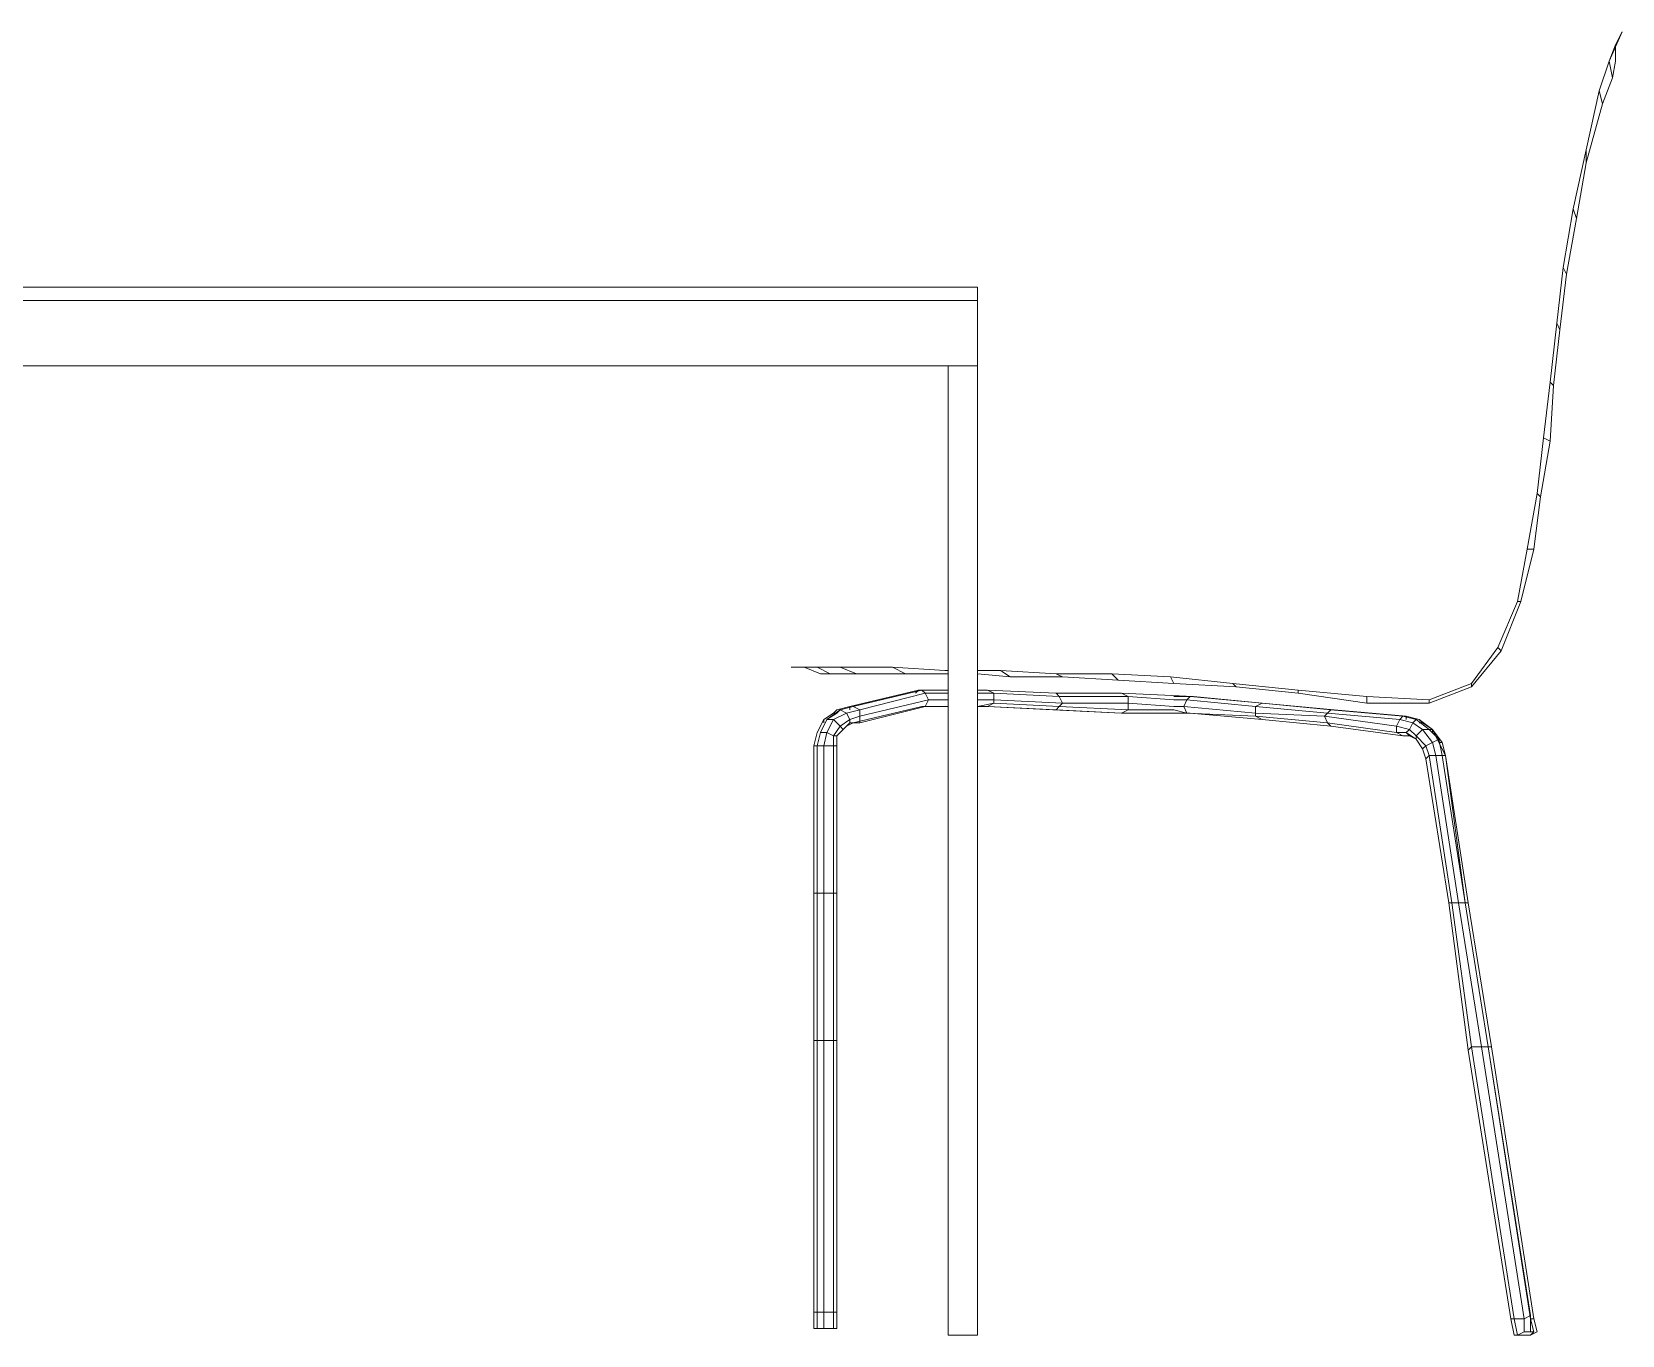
# Model space of a CAD drawing. Header units: inches. Extents: x 4614 to 5518, y -3180 to -2809.
# Drawn here: x 5066 to 5517.9, y -3179.8 to -2809.3 of the extents above; entities that cross this region are included whole.
import ezdxf

# ---------------------------------------------------------------- set-up
doc = ezdxf.new("R2010")
doc.units = ezdxf.units.IN
doc.header["$MEASUREMENT"] = 0

msp = doc.modelspace()

# ---------------------------------------------------------------- linework, layer by layer
at = {"color": 7, "lineweight": 0}
for points in [[(5516.03, -2813.07), (5517.89, -2809.32), (5514.17, -2817.71)], [(5514.17, -2817.71), (5517.89, -2809.32)], [(5517.89, -2809.32), (5516.03, -2813.07), (5514.17, -2817.71)], [(5516.03, -2813.07), (5517.89, -2809.32)], [(5517.89, -2809.32), (5516.03, -2813.07)], [(5516.03, -2813.07), (5517.89, -2809.32)], [(5517.89, -2809.32), (5516.03, -2813.07)], [(5516.03, -2813.07), (5517.89, -2809.32)], [(5517.89, -2809.32), (5516.03, -2813.07)], [(5516.03, -2813.07), (5517.89, -2809.32)], [(5517.89, -2809.32), (5516.03, -2813.07)], [(5516.03, -2813.07), (5514.17, -2817.71)], [(5516.03, -2813.07), (5516.03, -2817.71), (5515.1, -2822.36)], [(5516.03, -2817.71), (5516.03, -2813.07)], [(5511.39, -2826.1), (5514.17, -2817.71)], [(5514.17, -2817.71), (5511.39, -2826.1)], [(5514.17, -2817.71), (5511.39, -2826.1)], [(5514.17, -2817.71), (5515.1, -2822.36), (5512.32, -2829.82)], [(5515.1, -2822.36), (5516.03, -2817.71)], [(5515.1, -2822.36), (5516.03, -2817.71)], [(5516.03, -2817.71), (5515.1, -2822.36)], [(5512.32, -2829.82), (5515.1, -2822.36)], [(5507.67, -2842.85), (5511.39, -2826.1)], [(5511.39, -2826.1), (5507.67, -2842.85)], [(5511.39, -2826.1), (5507.67, -2842.85)], [(5511.39, -2826.1), (5512.32, -2829.82), (5507.67, -2846.56)], [(5507.67, -2846.56), (5512.32, -2829.82)], [(5503.93, -2859.6), (5507.67, -2842.85)], [(5507.67, -2842.85), (5503.93, -2859.6)], [(5507.67, -2842.85), (5503.93, -2859.6)], [(5507.67, -2842.85), (5507.67, -2846.56), (5504.86, -2862.38)], [(5507.67, -2846.56), (5504.86, -2862.38)], [(5504.86, -2862.38), (5507.67, -2846.56)], [(5504.86, -2862.38), (5507.67, -2846.56)], [(5501.14, -2876.34), (5503.93, -2859.6)], [(5503.93, -2859.6), (5501.14, -2876.34)], [(5503.93, -2859.6), (5501.14, -2876.34)], [(5503.93, -2859.6), (5504.86, -2862.38), (5502.07, -2878.2)], [(5504.86, -2862.38), (5502.07, -2878.2)], [(5502.07, -2878.2), (5504.86, -2862.38)], [(5502.07, -2878.2), (5504.86, -2862.38)], [(5499.28, -2892.16), (5501.14, -2876.34)], [(5501.14, -2876.34), (5499.28, -2892.16)], [(5501.14, -2876.34), (5499.28, -2892.16)], [(5501.14, -2876.34), (5502.07, -2878.2), (5500.21, -2894.02)], [(5500.21, -2894.02), (5502.07, -2878.2)], [(5334.7, -2881.92), (4811.22, -2881.92)], [(5334.7, -2881.92), (4811.22, -2881.92)], [(5334.7, -2881.92), (5334.7, -2885.66), (4812.15, -2885.66)], [(5334.7, -2885.66), (5334.7, -2881.92)], [(4812.15, -2885.66), (5334.7, -2885.66)], [(5334.7, -2885.66), (4812.15, -2885.66)], [(5334.7, -2885.66), (4812.15, -2885.66)], [(5334.7, -2885.66), (5334.7, -2904.27), (4814.93, -2904.27)], [(5334.7, -2904.27), (5334.7, -2885.66)], [(5497.43, -2908.91), (5499.28, -2892.16)], [(5499.28, -2892.16), (5497.43, -2908.91)], [(5499.28, -2892.16), (5497.43, -2908.91)], [(5499.28, -2892.16), (5500.21, -2894.02), (5498.35, -2909.84)], [(5498.35, -2909.84), (5500.21, -2894.02)], [(4814.93, -2904.27), (5334.7, -2904.27)], [(5334.7, -2904.27), (5326.34, -2904.27)], [(5326.34, -2904.27), (5326.34, -3179.76)], [(5334.7, -2904.27), (5334.7, -3179.76), (5326.34, -3179.76)], [(5326.34, -3179.76), (5326.34, -2904.27), (5334.7, -2904.27)], [(5334.7, -3179.76), (5334.7, -2904.27)], [(5495.57, -2924.73), (5497.43, -2908.91)], [(5497.43, -2908.91), (5495.57, -2924.73)], [(5497.43, -2908.91), (5495.57, -2924.73)], [(5497.43, -2908.91), (5498.35, -2909.84), (5497.43, -2925.66)], [(5497.43, -2925.66), (5498.35, -2909.84)], [(5493.71, -2940.55), (5495.57, -2924.73)], [(5495.57, -2924.73), (5493.71, -2940.55)], [(5495.57, -2924.73), (5493.71, -2940.55)], [(5495.57, -2924.73), (5497.43, -2925.66), (5494.64, -2941.48)], [(5494.64, -2941.48), (5497.43, -2925.66)], [(5490.92, -2956.37), (5493.71, -2940.55)], [(5493.71, -2940.55), (5490.92, -2956.37)], [(5493.71, -2940.55), (5490.92, -2956.37)], [(5493.71, -2940.55), (5494.64, -2941.48), (5492.78, -2956.37)], [(5492.78, -2956.37), (5494.64, -2941.48)], [(5488.14, -2971.26), (5490.92, -2956.37)], [(5490.92, -2956.37), (5488.14, -2971.26)], [(5490.92, -2956.37), (5488.14, -2971.26)], [(5490.92, -2956.37), (5492.78, -2956.37), (5489.07, -2971.26)], [(5489.07, -2971.26), (5492.78, -2956.37)], [(5482.56, -2984.29), (5488.14, -2971.26)], [(5488.14, -2971.26), (5482.56, -2984.29)], [(5488.14, -2971.26), (5482.56, -2984.29)], [(5488.14, -2971.26), (5489.07, -2971.26), (5483.49, -2985.22)], [(5483.49, -2985.22), (5489.07, -2971.26)], [(5475.1, -2994.54), (5482.56, -2984.29)], [(5482.56, -2984.29), (5475.1, -2994.54)], [(5482.56, -2984.29), (5475.1, -2994.54)], [(5482.56, -2984.29), (5483.49, -2985.22), (5475.1, -2995.47)], [(5475.1, -2995.47), (5483.49, -2985.22)], [(5289.15, -2989.9), (5281.72, -2989.9), (5285.44, -2989.9)], [(5285.44, -2989.9), (5281.72, -2989.9)], [(5281.72, -2989.9), (5285.44, -2989.9)], [(5285.44, -2989.9), (5281.72, -2989.9)], [(5281.72, -2989.9), (5285.44, -2989.9)], [(5285.44, -2989.9), (5281.72, -2989.9)], [(5281.72, -2989.9), (5285.44, -2989.9)], [(5285.44, -2989.9), (5281.72, -2989.9)], [(5281.72, -2989.9), (5285.44, -2989.9)], [(5285.44, -2989.9), (5281.72, -2989.9)], [(5281.72, -2989.9), (5285.44, -2989.9)], [(5289.15, -2989.9), (5285.44, -2989.9)], [(5285.44, -2989.9), (5290.08, -2991.75)], [(5290.08, -2991.75), (5285.44, -2989.9), (5289.15, -2989.9)], [(5289.15, -2989.9), (5295.66, -2989.9)], [(5295.66, -2989.9), (5289.15, -2989.9)], [(5292.87, -2991.75), (5289.15, -2989.9), (5295.66, -2989.9)], [(5295.66, -2989.9), (5300.3, -2991.75), (5292.87, -2991.75)], [(5295.66, -2989.9), (5310.55, -2989.9)], [(5310.55, -2989.9), (5295.66, -2989.9)], [(5310.55, -2989.9), (5295.66, -2989.9)], [(5310.55, -2989.9), (5314.26, -2991.75), (5300.3, -2991.75)], [(5310.55, -2989.9), (5325.41, -2990.83)], [(5325.41, -2990.83), (5310.55, -2989.9)], [(5325.41, -2990.83), (5310.55, -2989.9)], [(5325.41, -2990.83), (5326.34, -2990.83)], [(5326.34, -2990.83), (5325.41, -2990.83)], [(5326.34, -2990.83), (5325.41, -2990.83)], [(5326.34, -2990.83), (5325.41, -2990.83)], [(5334.7, -2990.83), (5341.23, -2990.83)], [(5341.23, -2990.83), (5334.7, -2990.83)], [(5341.23, -2990.83), (5334.7, -2990.83)], [(5341.23, -2990.83), (5344.02, -2992.68), (5334.7, -2991.75)], [(5341.23, -2990.83), (5357.02, -2991.75)], [(5357.02, -2991.75), (5341.23, -2990.83)], [(5357.02, -2991.75), (5341.23, -2990.83)], [(5290.08, -2991.75), (5292.87, -2991.75)], [(5290.08, -2991.75), (5292.87, -2991.75)], [(5292.87, -2991.75), (5300.3, -2991.75)], [(5300.3, -2991.75), (5314.26, -2991.75)], [(5314.26, -2991.75), (5326.34, -2991.75)], [(5314.26, -2991.75), (5326.34, -2991.75)], [(5334.7, -2991.75), (5344.02, -2992.68)], [(5357.02, -2991.75), (5358.88, -2992.68), (5344.02, -2992.68)], [(5344.02, -2992.68), (5358.88, -2992.68)], [(5357.02, -2991.75), (5372.84, -2991.75)], [(5372.84, -2991.75), (5357.02, -2991.75)], [(5372.84, -2991.75), (5357.02, -2991.75)], [(5372.84, -2991.75), (5374.7, -2993.61), (5358.88, -2992.68)], [(5358.88, -2992.68), (5374.7, -2993.61)], [(5372.84, -2991.75), (5389.56, -2992.68)], [(5389.56, -2992.68), (5372.84, -2991.75)], [(5389.56, -2992.68), (5372.84, -2991.75)], [(5389.56, -2992.68), (5390.49, -2994.54), (5374.7, -2993.61)], [(5374.7, -2993.61), (5390.49, -2994.54)], [(5389.56, -2992.68), (5407.24, -2994.54)], [(5407.24, -2994.54), (5389.56, -2992.68)], [(5407.24, -2994.54), (5389.56, -2992.68)], [(5407.24, -2994.54), (5408.17, -2995.47), (5390.49, -2994.54)], [(5390.49, -2994.54), (5408.17, -2995.47)], [(5407.24, -2994.54), (5425.84, -2996.4)], [(5425.84, -2996.4), (5407.24, -2994.54)], [(5425.84, -2996.4), (5407.24, -2994.54)], [(5425.84, -2996.4), (5425.84, -2997.33), (5408.17, -2995.47)], [(5408.17, -2995.47), (5425.84, -2997.33)], [(5463.03, -2999.19), (5475.1, -2994.54)], [(5475.1, -2994.54), (5463.03, -2999.19)], [(5475.1, -2994.54), (5463.03, -2999.19)], [(5475.1, -2994.54), (5475.1, -2995.47), (5463.03, -3000.11)], [(5463.03, -3000.11), (5475.1, -2995.47)], [(5317.98, -2996.4), (5298.44, -3001.04)], [(5318.91, -2996.4), (5299.37, -3001.04)], [(5301.23, -3002), (5319.84, -2997.33)], [(5301.23, -3003.86), (5320.76, -2999.19)], [(5317.05, -2997.33), (5317.98, -2996.4)], [(5326.34, -2996.4), (5317.98, -2996.4)], [(5326.34, -2996.4), (5318.91, -2996.4)], [(5319.84, -2997.33), (5318.91, -2996.4)], [(5319.84, -2997.33), (5326.34, -2997.33)], [(5320.76, -2999.19), (5319.84, -2997.33)], [(5319.84, -3001.04), (5320.76, -2999.19)], [(5320.76, -2999.19), (5326.34, -2999.19)], [(5337.51, -2996.4), (5334.7, -2996.4)], [(5337.51, -2996.4), (5334.7, -2996.4)], [(5334.7, -2997.33), (5339.37, -2997.33)], [(5334.7, -2999.19), (5339.37, -2999.19)], [(5334.7, -3001.04), (5339.37, -3000.11), (5337.51, -3001.04)], [(5357.02, -2997.33), (5337.51, -2996.4)], [(5339.37, -2997.33), (5337.51, -2996.4)], [(5339.37, -2997.33), (5357.95, -2998.26)], [(5339.37, -2999.19), (5339.37, -2997.33)], [(5339.37, -2999.19), (5358.88, -3000.11)], [(5339.37, -3000.11), (5339.37, -2999.19)], [(5339.37, -3000.11), (5357.95, -3001.04), (5357.02, -3002)], [(5375.63, -2997.33), (5357.02, -2997.33)], [(5357.95, -2998.26), (5357.02, -2997.33)], [(5357.95, -2998.26), (5377.48, -2998.26)], [(5358.88, -3000.11), (5357.95, -2998.26)], [(5357.95, -3001.04), (5358.88, -3000.11)], [(5358.88, -3000.11), (5377.48, -3000.11)], [(5396.09, -2998.26), (5375.63, -2997.33)], [(5377.48, -2998.26), (5375.63, -2997.33)], [(5377.48, -2998.26), (5390.49, -2999.19)], [(5377.48, -3000.11), (5377.48, -2998.26)], [(5377.48, -3000.11), (5390.49, -3001.04)], [(5377.48, -3002), (5377.48, -3000.11)], [(5395.16, -2998.26), (5390.49, -2998.26)], [(5394.23, -2999.19), (5390.49, -2999.19)], [(5394.23, -2999.19), (5393.3, -3001.04), (5390.49, -3001.04)], [(5394.23, -2999.19), (5395.16, -2998.26)], [(5413.74, -3001.04), (5394.23, -2999.19)], [(5415.6, -3000.11), (5395.16, -2998.26)], [(5415.6, -3000.11), (5396.09, -2998.26)], [(5413.74, -3001.04), (5415.6, -3000.11)], [(5435.13, -3002), (5415.6, -3000.11)], [(5436.06, -3002), (5415.6, -3000.11)], [(5425.84, -2996.4), (5445.35, -2998.26)], [(5445.35, -2998.26), (5425.84, -2996.4)], [(5445.35, -2998.26), (5425.84, -2996.4)], [(5445.35, -2998.26), (5445.35, -3000.11), (5425.84, -2997.33)], [(5425.84, -2997.33), (5445.35, -3000.11)], [(5445.35, -2998.26), (5463.03, -2999.19)], [(5463.03, -2999.19), (5445.35, -2998.26)], [(5463.03, -2999.19), (5445.35, -2998.26)], [(5463.03, -2999.19), (5463.03, -3000.11), (5445.35, -3000.11)], [(5445.35, -3000.11), (5463.03, -3000.11)], [(5291.01, -3004.79), (5289.15, -3008.5)], [(5290.08, -3008.5), (5291.94, -3004.79)], [(5290.08, -3008.5), (5291.94, -3004.79)], [(5291.01, -3004.79), (5293.8, -3002.93), (5294.73, -3002)], [(5291.01, -3005.72), (5291.01, -3004.79)], [(5291.94, -3004.79), (5294.73, -3002.93), (5295.66, -3002)], [(5291.94, -3004.79), (5295.66, -3002)], [(5293.8, -3004.79), (5291.94, -3004.79)], [(5291.94, -3008.5), (5293.8, -3004.79)], [(5293.8, -3002.93), (5294.73, -3002.93)], [(5293.8, -3002.93), (5293.83, -3002.93)], [(5293.8, -3004.79), (5297.51, -3002.93)], [(5295.66, -3006.64), (5293.8, -3004.79)], [(5298.44, -3001.04), (5294.73, -3002)], [(5299.37, -3001.04), (5295.66, -3002)], [(5297.51, -3002.93), (5295.66, -3002)], [(5295.66, -3006.64), (5298.44, -3004.79)], [(5297.51, -3002.93), (5301.23, -3002)], [(5298.44, -3004.79), (5297.51, -3002.93)], [(5298.44, -3002), (5298.44, -3001.04)], [(5298.44, -3004.79), (5301.23, -3003.86)], [(5298.44, -3005.72), (5298.44, -3004.79)], [(5299.37, -3005.72), (5318.91, -3001.04)], [(5301.23, -3002), (5299.37, -3001.04)], [(5301.23, -3005.72), (5319.84, -3001.04), (5318.91, -3001.04)], [(5301.23, -3003.86), (5301.23, -3002)], [(5301.23, -3005.72), (5301.23, -3003.86)], [(5318.91, -3001.04), (5326.34, -3001.04)], [(5326.34, -3001.04), (5319.84, -3001.04)], [(5334.7, -3001.04), (5337.51, -3001.04)], [(5337.51, -3001.04), (5356.09, -3002)], [(5337.51, -3001.04), (5357.02, -3002)], [(5356.09, -3002), (5375.63, -3002.93)], [(5357.02, -3002), (5375.63, -3002.93)], [(5357.95, -3001.04), (5377.48, -3002), (5375.63, -3002.93)], [(5375.63, -3002.93), (5395.16, -3002.93)], [(5375.63, -3002.93), (5390.49, -3002.93)], [(5390.49, -3002), (5377.48, -3002)], [(5393.3, -3001.04), (5394.23, -3002.93), (5390.49, -3002)], [(5413.74, -3001.04), (5413.74, -3002.93), (5393.3, -3001.04)], [(5413.74, -3002.93), (5413.74, -3003.86), (5394.23, -3002.93)], [(5395.16, -3002.93), (5394.23, -3002.93)], [(5395.16, -3002.93), (5415.6, -3004.79)], [(5434.2, -3002.93), (5413.74, -3001.04)], [(5434.2, -3002.93), (5433.27, -3003.86), (5413.74, -3002.93)], [(5433.27, -3003.86), (5434.2, -3005.72), (5413.74, -3003.86)], [(5415.6, -3004.79), (5413.74, -3003.86)], [(5415.6, -3004.79), (5435.13, -3006.64)], [(5454.67, -3004.79), (5453.74, -3006.64), (5433.27, -3003.86)], [(5434.2, -3002.93), (5435.13, -3002)], [(5454.67, -3004.79), (5434.2, -3002.93)], [(5455.6, -3003.86), (5435.13, -3002)], [(5456.53, -3003.86), (5436.06, -3002)], [(5454.67, -3004.79), (5455.6, -3003.86)], [(5458.38, -3005.72), (5454.67, -3004.79)], [(5459.31, -3004.79), (5455.6, -3003.86)], [(5460.24, -3004.79), (5456.53, -3003.86)], [(5456.53, -3004.79), (5456.53, -3003.86)], [(5458.38, -3005.72), (5459.31, -3004.79)], [(5463.03, -3007.57), (5459.31, -3004.79)], [(5463.96, -3007.57), (5460.24, -3004.79)], [(5461.17, -3005.72), (5460.24, -3004.79)], [(5289.15, -3008.5), (5288.22, -3012.22)], [(5289.15, -3008.5), (5289.18, -3008.5)], [(5289.15, -3012.22), (5290.08, -3008.5)], [(5289.15, -3012.22), (5290.08, -3008.5)], [(5291.94, -3008.5), (5290.08, -3008.5)], [(5291.01, -3012.22), (5291.94, -3008.5)], [(5293.8, -3009.43), (5291.94, -3008.5)], [(5293.8, -3009.43), (5295.66, -3006.64)], [(5294.73, -3009.43), (5293.8, -3009.43)], [(5293.8, -3012.22), (5293.8, -3009.43)], [(5294.73, -3009.43), (5296.58, -3007.57)], [(5294.73, -3012.22), (5294.73, -3009.43)], [(5296.58, -3007.57), (5295.66, -3006.64)], [(5296.58, -3007.57), (5298.44, -3005.72)], [(5297.51, -3006.64), (5299.37, -3005.72)], [(5298.44, -3005.72), (5301.23, -3005.72)], [(5299.37, -3005.72), (5301.23, -3005.72)], [(5453.74, -3006.64), (5453.74, -3008.5), (5434.2, -3005.72)], [(5435.13, -3006.64), (5434.2, -3005.72)], [(5435.13, -3006.64), (5455.6, -3009.43)], [(5458.38, -3005.72), (5457.45, -3007.57), (5453.74, -3006.64)], [(5457.45, -3007.57), (5456.53, -3008.5), (5453.74, -3008.5)], [(5455.6, -3009.43), (5453.74, -3008.5)], [(5455.6, -3009.43), (5457.45, -3009.43)], [(5459.31, -3009.43), (5459.31, -3010.36), (5456.53, -3008.5)], [(5457.45, -3009.43), (5456.53, -3008.5)], [(5459.31, -3009.43), (5457.45, -3007.57)], [(5457.45, -3009.43), (5459.31, -3010.36)], [(5461.17, -3007.57), (5458.38, -3005.72)], [(5459.31, -3009.43), (5461.17, -3007.57)], [(5462.1, -3012.22), (5459.31, -3009.43)], [(5460.24, -3005.72), (5461.17, -3005.72)], [(5461.17, -3005.72), (5463.96, -3007.57)], [(5461.17, -3005.72), (5461.2, -3005.72)], [(5463.96, -3011.29), (5461.17, -3007.57)], [(5461.17, -3007.57), (5463.03, -3007.57)], [(5465.81, -3010.36), (5463.03, -3007.57)], [(5463.96, -3007.57), (5463.03, -3007.57)], [(5465.81, -3011.29), (5463.96, -3007.57)], [(5466.74, -3011.29), (5463.96, -3007.57)], [(5463.96, -3008.5), (5463.96, -3007.57)], [(5463.96, -3007.57), (5463.98, -3007.57)], [(5288.22, -3012.22), (5288.22, -3054.1)], [(5289.15, -3012.22), (5288.22, -3012.22)], [(5291.01, -3012.22), (5289.15, -3012.22)], [(5289.15, -3054.1), (5289.15, -3012.22)], [(5289.15, -3054.1), (5289.15, -3012.22)], [(5293.8, -3012.22), (5291.01, -3012.22)], [(5291.01, -3054.1), (5291.01, -3012.22)], [(5294.73, -3012.22), (5293.8, -3012.22)], [(5293.8, -3054.1), (5293.8, -3012.22)], [(5294.73, -3054.1), (5294.73, -3012.22)], [(5462.1, -3012.22), (5461.17, -3013.15), (5459.31, -3010.36)], [(5463.03, -3015), (5462.1, -3015.93), (5461.17, -3013.15)], [(5462.1, -3012.22), (5463.96, -3011.29)], [(5463.03, -3015), (5462.1, -3012.22)], [(5463.96, -3011.29), (5465.81, -3010.36)], [(5464.89, -3015), (5463.96, -3011.29)], [(5466.74, -3015), (5465.81, -3010.36)], [(5465.81, -3010.36), (5465.81, -3011.29)], [(5467.67, -3015), (5465.81, -3011.29)], [(5465.81, -3011.29), (5466.74, -3011.29)], [(5467.67, -3015), (5466.74, -3011.29)], [(5469.53, -3056.89), (5468.6, -3056.89), (5462.1, -3015.93)], [(5469.53, -3056.89), (5463.03, -3015)], [(5463.03, -3015), (5464.89, -3015)], [(5471.39, -3056.89), (5464.89, -3015)], [(5464.89, -3015), (5466.74, -3015)], [(5473.25, -3056.89), (5466.74, -3015)], [(5466.74, -3015), (5467.67, -3015)], [(5473.25, -3056.89), (5467.67, -3015)], [(5474.17, -3056.89), (5467.67, -3015)], [(5467.67, -3015), (5467.7, -3015)], [(5288.22, -3054.1), (5288.22, -3095.99)], [(5289.15, -3054.1), (5288.22, -3054.1)], [(5291.01, -3054.1), (5289.15, -3054.1)], [(5289.15, -3095.99), (5289.15, -3054.1)], [(5289.15, -3095.99), (5289.15, -3054.1)], [(5293.8, -3054.1), (5291.01, -3054.1)], [(5291.01, -3095.99), (5291.01, -3054.1)], [(5293.8, -3095.99), (5293.8, -3054.1)], [(5294.73, -3054.1), (5293.8, -3054.1)], [(5294.73, -3095.99), (5294.73, -3054.1)], [(5475.1, -3097.85), (5474.17, -3098.78), (5468.6, -3056.89)], [(5475.1, -3097.85), (5469.53, -3056.89)], [(5469.53, -3056.89), (5471.39, -3056.89)], [(5477.92, -3097.85), (5471.39, -3056.89)], [(5471.39, -3056.89), (5473.25, -3056.89)], [(5479.78, -3097.85), (5473.25, -3056.89)], [(5479.78, -3097.85), (5473.25, -3056.89)], [(5473.25, -3056.89), (5473.27, -3056.89)], [(5473.25, -3056.89), (5474.17, -3056.89)], [(5480.71, -3097.85), (5474.17, -3056.89)], [(5288.22, -3095.99), (5288.22, -3173.23)], [(5289.15, -3095.99), (5288.22, -3095.99)], [(5291.01, -3095.99), (5289.15, -3095.99)], [(5289.15, -3173.23), (5289.15, -3095.99)], [(5289.15, -3173.23), (5289.15, -3095.99)], [(5293.8, -3095.99), (5291.01, -3095.99)], [(5291.01, -3173.23), (5291.01, -3095.99)], [(5294.73, -3095.99), (5293.8, -3095.99)], [(5293.8, -3173.23), (5293.8, -3095.99)], [(5294.73, -3173.23), (5294.73, -3095.99)], [(5487.21, -3175.09), (5486.28, -3175.09), (5474.17, -3098.78)], [(5487.21, -3175.09), (5475.1, -3097.85)], [(5475.1, -3097.85), (5477.92, -3097.85)], [(5489.99, -3175.09), (5477.92, -3097.85)], [(5477.92, -3097.85), (5479.78, -3097.85)], [(5491.85, -3175.09), (5479.78, -3097.85)], [(5491.85, -3174.16), (5479.78, -3097.85)], [(5479.78, -3097.85), (5479.8, -3097.85)], [(5479.78, -3097.85), (5480.71, -3097.85)], [(5492.78, -3175.09), (5480.71, -3097.85)], [(5288.22, -3173.23), (5288.22, -3177.9)], [(5289.15, -3173.23), (5288.22, -3173.23)], [(5291.01, -3173.23), (5289.15, -3173.23)], [(5291.01, -3173.23), (5291.01, -3177.9), (5289.15, -3177.9)], [(5289.15, -3177.9), (5289.15, -3173.23)], [(5289.15, -3173.23), (5289.15, -3177.9)], [(5293.8, -3173.23), (5291.01, -3173.23)], [(5293.8, -3173.23), (5293.8, -3177.9), (5291.01, -3177.9)], [(5294.73, -3173.23), (5293.8, -3173.23)], [(5294.73, -3173.23), (5294.73, -3177.9), (5293.8, -3177.9)], [(5488.14, -3179.76), (5487.21, -3179.76), (5486.28, -3175.09)], [(5488.14, -3179.76), (5487.21, -3175.09)], [(5487.21, -3175.09), (5489.99, -3175.09)], [(5489.99, -3175.09), (5491.85, -3174.16)], [(5489.99, -3178.83), (5489.99, -3175.09)], [(5491.85, -3178.83), (5491.85, -3174.16)], [(5491.85, -3174.16), (5491.85, -3175.09)], [(5492.78, -3178.83), (5491.85, -3175.09)], [(5491.85, -3175.09), (5492.78, -3175.09)], [(5493.71, -3178.83), (5492.78, -3175.09)], [(5288.22, -3177.9), (5289.15, -3177.9)], [(5289.15, -3177.9), (5288.22, -3177.9)], [(5291.01, -3177.9), (5289.15, -3177.9)], [(5293.8, -3177.9), (5291.01, -3177.9)], [(5294.73, -3177.9), (5293.8, -3177.9)], [(5326.34, -3179.76), (5334.7, -3179.76)], [(5487.21, -3179.76), (5488.14, -3179.76)], [(5488.14, -3179.76), (5489.99, -3178.83)], [(5488.14, -3179.76), (5489.99, -3179.76)], [(5488.14, -3179.76), (5489.07, -3179.76)], [(5489.07, -3179.76), (5491.85, -3179.76)], [(5489.99, -3178.83), (5491.85, -3178.83)], [(5489.99, -3179.76), (5491.85, -3179.76)], [(5491.85, -3179.76), (5493.71, -3178.83)], [(5491.85, -3179.76), (5492.78, -3178.83)], [(5492.78, -3178.83), (5491.85, -3178.83)]]:
    msp.add_lwpolyline(points, dxfattribs=at)

doc.saveas('drawing.dxf')
